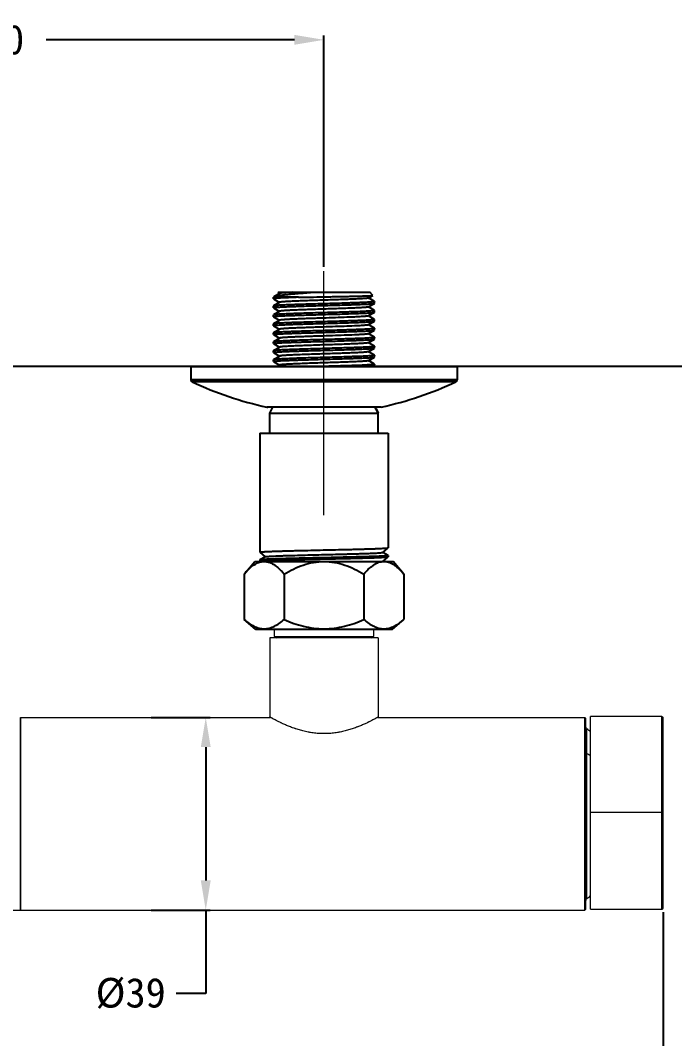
# Model space of a CAD drawing. Header units: millimetres. Extents: x 765 to 1606, y 133 to 728.
# Drawn here: x 994.6 to 1127.1, y 380.2 to 586.4 of the extents above; entities that cross this region are included whole.
import ezdxf

# ---------------------------------------------------------------- set-up
doc = ezdxf.new("R2010")
doc.units = ezdxf.units.MM
doc.linetypes.add('CENTERX2', pattern=[101.6, 63.5, -12.7, 12.7, -12.7])
doc.layers.add('7_ALL_FEATURES', color=7, linetype='Continuous')
doc.layers.add('벽', color=2, linetype='Continuous')
doc.layers.add('CENTER', color=1, linetype='CENTERX2', lineweight=15)
doc.layers.add('DIM', color=3, linetype='Continuous', lineweight=9)
doc.dimstyles.new('겸용-샤워욕조용1', dxfattribs={"dimscale": 0.6, "dimtxt": 10, "dimasz": 10, "dimexe": 1.5, "dimexo": 1.5, "dimgap": 2, "dimtad": 0, "dimtih": 1, "dimtoh": 1, "dimdec": 1, "dimdsep": 46, "dimtxsty": 'Standard', "dimcen": 2.5, "dimclrd": 5, "dimclre": 5, "dimclrt": 5, "dimadec": 1, "dimazin": 2, "dimtfac": 1, "dimtdec": 1, "dimtmove": 0, "dimatfit": 3, "dimfxl": 1.25, "dimarcsym": 0})

# ---------------------------------------------------------------- blocks, each defined once
blk = doc.blocks.new('*D63')
at = {"layer": 'Defpoints', "color": 0, "lineweight": 18, "transparency": 16777216}
for p in [(1124.81, 406.67), (857.61, 406.2), (1124.81, 236.4)]:
    blk.add_point(p, dxfattribs=at)
at = {"layer": 'DIM', "color": 5, "lineweight": -2, "transparency": 16777216}
for p, q in [((857.61, 405.3), (857.61, 235.5)), ((1124.81, 405.77), (1124.81, 235.5)), ((863.61, 236.4), (978.01, 236.4)), ((1118.81, 236.4), (1004.41, 236.4))]:
    blk.add_line(p, q, dxfattribs=at)
at = {"layer": 'DIM', "color": 5, "lineweight": 18, "transparency": 16777216}
for points in [[(863.61, 237.4), (863.61, 235.4), (857.61, 236.4)], [(1118.81, 237.4), (1118.81, 235.4), (1124.81, 236.4)]]:
    blk.add_solid(points, dxfattribs=at)
at = {"layer": 'DIM', "color": 5, "transparency": 16777216, "insert": (991.21, 236.4), "char_height": 6, "attachment_point": 5}
blk.add_mtext('267.2', dxfattribs=at)
blk = doc.blocks.new('*D65')
at = {"layer": 'Defpoints', "color": 0, "lineweight": 18, "transparency": 16777216}
for p in [(1056.11, 582.44), (906.11, 535.58), (1056.11, 535.58)]:
    blk.add_point(p, dxfattribs=at)
at = {"layer": 'DIM', "color": 5, "lineweight": -2, "transparency": 16777216}
for p, q in [((906.11, 536.48), (906.11, 583.34)), ((912.11, 582.44), (962.41, 582.44)), ((1050.11, 582.44), (999.81, 582.44)), ((1056.11, 536.48), (1056.11, 583.34))]:
    blk.add_line(p, q, dxfattribs=at)
at = {"layer": 'DIM', "color": 5, "lineweight": 18, "transparency": 16777216}
for points in [[(912.11, 583.44), (912.11, 581.44), (906.11, 582.44)], [(1050.11, 583.44), (1050.11, 581.44), (1056.11, 582.44)]]:
    blk.add_solid(points, dxfattribs=at)
at = {"layer": 'DIM', "color": 5, "transparency": 16777216, "insert": (981.11, 582.44), "char_height": 6, "attachment_point": 5}
blk.add_mtext('150~200', dxfattribs=at)
blk = doc.blocks.new('*D75')
at = {"layer": 'Defpoints', "color": 0, "lineweight": 18, "transparency": 16777216}
for p in [(1020.19, 445.2), (1032.16, 445.2), (1020.19, 406.2)]:
    blk.add_point(p, dxfattribs=at)
at = {"layer": 'DIM', "color": 5, "lineweight": -2, "transparency": 16777216}
for p, q in [((1021.09, 445.2), (1033.06, 445.2)), ((1032.16, 439.2), (1032.16, 412.2)), ((1021.09, 406.2), (1033.06, 406.2)), ((1032.16, 406.2), (1032.16, 389.32)), ((1032.16, 389.32), (1026.16, 389.32))]:
    blk.add_line(p, q, dxfattribs=at)
at = {"layer": 'DIM', "color": 5, "lineweight": 18, "transparency": 16777216}
for points in [[(1031.16, 439.2), (1033.16, 439.2), (1032.16, 445.2)], [(1031.16, 412.2), (1033.16, 412.2), (1032.16, 406.2)]]:
    blk.add_solid(points, dxfattribs=at)
at = {"layer": 'DIM', "color": 5, "transparency": 16777216, "insert": (1016.96, 389.32), "char_height": 6, "attachment_point": 5}
blk.add_mtext('%%C39', dxfattribs=at)

msp = doc.modelspace()

# ---------------------------------------------------------------- linework, layer by layer
at = {"color": 7, "linetype": 'Continuous'}
for p, q in [((1045.97, 530.4), (1045.86, 530.3)), ((1045.86, 530), (1045.86, 530.3)), ((1050.97, 530.3), (1045.86, 530.3)), ((1045.97, 530.4), (1046.02, 530.44)), ((1047.15, 531.09), (1046.02, 530.44)), ((1046.86, 531.3), (1046.82, 531.26)), ((1046.82, 531.26), (1046.83, 531.25)), ((1046.83, 531.25), (1047.12, 531.08)), ((1046.86, 531.3), (1065.36, 531.3)), ((1065.08, 530.15), (1065.98, 530.67)), ((1066.35, 529.45), (1065.11, 530.17)), ((1065.98, 530.68), (1065.36, 531.3)), ((1065.98, 530.67), (1065.98, 530.68)), ((1045.86, 530), (1045.88, 529.98)), ((1045.88, 528.54), (1045.86, 528.53)), ((1045.86, 528.18), (1045.86, 528.53)), ((1045.86, 528.53), (1045.86, 528.18)), ((1045.88, 528.17), (1045.86, 528.18)), ((1045.86, 528.18), (1045.86, 528.18)), ((1045.88, 529.98), (1047.12, 529.26)), ((1047.15, 529.28), (1045.88, 528.54)), ((1045.88, 528.17), (1047.12, 527.45)), ((1065.08, 528.34), (1066.35, 529.07)), ((1066.35, 527.64), (1065.11, 528.35)), ((1066.35, 529.45), (1066.36, 529.43)), ((1066.35, 529.07), (1066.36, 529.09)), ((1066.36, 529.09), (1066.36, 529.43)), ((1066.36, 529.43), (1066.36, 529.43)), ((1045.88, 526.73), (1045.86, 526.71)), ((1045.86, 526.37), (1045.86, 526.71)), ((1045.86, 526.71), (1045.86, 526.37)), ((1045.88, 526.35), (1045.86, 526.37)), ((1045.86, 526.37), (1045.86, 526.37)), ((1047.15, 527.46), (1045.88, 526.73)), ((1045.88, 526.35), (1047.12, 525.63)), ((1065.08, 526.52), (1066.35, 527.26)), ((1066.35, 525.82), (1065.11, 526.54)), ((1066.35, 527.64), (1066.36, 527.62)), ((1066.35, 527.26), (1066.36, 527.27)), ((1066.36, 527.27), (1066.36, 527.62)), ((1066.36, 527.62), (1066.36, 527.62)), ((1045.88, 524.91), (1045.86, 524.9)), ((1045.86, 524.55), (1045.86, 524.9)), ((1045.86, 524.9), (1045.86, 524.55)), ((1045.86, 524.55), (1045.86, 524.56)), ((1045.88, 524.54), (1045.86, 524.55)), ((1047.15, 525.65), (1045.88, 524.91)), ((1045.88, 524.54), (1047.12, 523.82)), ((1047.15, 523.84), (1045.88, 523.1)), ((1065.08, 524.71), (1066.35, 525.45)), ((1066.35, 524.01), (1065.11, 524.73)), ((1066.35, 525.82), (1066.36, 525.81)), ((1066.35, 525.45), (1066.36, 525.46)), ((1066.35, 524.01), (1066.36, 523.99)), ((1066.36, 525.46), (1066.36, 525.81)), ((1066.36, 525.81), (1066.36, 525.8)), ((1066.36, 523.65), (1066.36, 523.99)), ((1066.36, 523.99), (1066.36, 523.99)), ((1045.88, 523.1), (1045.86, 523.09)), ((1045.86, 522.74), (1045.86, 523.09)), ((1045.86, 523.09), (1045.86, 522.74)), ((1045.88, 522.73), (1045.86, 522.74)), ((1045.86, 522.74), (1045.86, 522.74)), ((1045.88, 522.73), (1047.12, 522.01)), ((1047.15, 522.02), (1045.88, 521.29)), ((1065.08, 522.9), (1066.35, 523.63)), ((1065.08, 521.08), (1066.35, 521.82)), ((1066.35, 522.19), (1065.11, 522.91)), ((1066.35, 523.63), (1066.36, 523.65)), ((1066.35, 522.19), (1066.36, 522.18)), ((1066.35, 521.82), (1066.36, 521.83)), ((1066.36, 521.83), (1066.36, 522.18)), ((1066.36, 522.18), (1066.36, 522.18)), ((1045.88, 521.29), (1045.86, 521.27)), ((1045.86, 520.93), (1045.86, 521.27)), ((1045.86, 521.27), (1045.86, 520.93)), ((1045.88, 520.91), (1045.86, 520.93)), ((1045.86, 520.93), (1045.86, 520.93)), ((1045.88, 520.91), (1047.12, 520.19)), ((1047.15, 520.21), (1045.88, 519.47)), ((1065.08, 519.27), (1066.35, 520)), ((1066.35, 520.38), (1065.11, 521.1)), ((1066.35, 520.38), (1066.36, 520.36)), ((1066.35, 520), (1066.36, 520.02)), ((1066.36, 520.02), (1066.36, 520.36)), ((1066.36, 520.36), (1066.36, 520.36)), ((1045.88, 519.47), (1045.86, 519.46)), ((1045.86, 519.11), (1045.86, 519.46)), ((1045.86, 519.46), (1045.86, 519.11)), ((1045.88, 519.1), (1045.86, 519.11)), ((1045.86, 519.11), (1045.86, 519.11)), ((1045.88, 517.66), (1045.86, 517.64)), ((1045.86, 517.3), (1045.86, 517.64)), ((1045.86, 517.64), (1045.86, 517.3)), ((1045.88, 519.1), (1047.12, 518.38)), ((1047.15, 518.39), (1045.88, 517.66)), ((1065.08, 517.45), (1066.35, 518.19)), ((1066.35, 518.57), (1065.11, 519.28)), ((1066.35, 518.57), (1066.36, 518.55)), ((1066.35, 518.19), (1066.36, 518.2)), ((1066.36, 518.2), (1066.36, 518.55)), ((1066.36, 518.55), (1066.36, 518.55)), ((1029.11, 516.3), (1029.11, 513.61)), ((1029.11, 516.3), (1029.11, 513.61)), ((1029.11, 516.3), (1083.11, 516.3)), ((1045.88, 517.28), (1045.86, 517.3)), ((1045.86, 517.3), (1045.86, 517.3)), ((1045.88, 517.28), (1047.12, 516.56)), ((1047.15, 516.58), (1046.66, 516.3)), ((1066.35, 516.75), (1065.11, 517.47)), ((1066.21, 516.3), (1066.35, 516.38)), ((1066.35, 516.75), (1066.36, 516.74)), ((1066.35, 516.38), (1066.36, 516.39)), ((1066.36, 516.39), (1066.36, 516.74)), ((1066.36, 516.74), (1066.36, 516.73)), ((1083.11, 516.3), (1083.11, 513.61)), ((1083.11, 516.3), (1083.11, 513.61)), ((1083.11, 513.61), (1029.11, 513.61)), ((1082.83, 513.16), (1029.4, 513.16)), ((1067.68, 508.05), (1044.55, 508.05)), ((1044.55, 508.05), (1044.76, 508.03)), ((1067.46, 508.03), (1044.76, 508.03)), ((1045.11, 506.8), (1045.73, 508.03)), ((1066.63, 507.7), (1066.46, 508.03)), ((1066.66, 507.7), (1066.63, 507.7)), ((1067.11, 506.8), (1066.66, 507.7)), ((1066.66, 507.7), (1067.11, 506.8)), ((1067.68, 508.05), (1067.46, 508.03)), ((1045.11, 502.8), (1045.11, 506.8)), ((1045.11, 506.8), (1067.11, 506.8)), ((1067.11, 502.8), (1067.11, 506.8)), ((1043.11, 502.8), (1043.11, 478.67)), ((1043.11, 502.8), (1043.11, 478.67)), ((1043.11, 502.8), (1069.11, 502.8)), ((1069.11, 502.8), (1069.11, 479.57)), ((1069.11, 502.8), (1069.11, 479.57)), ((1043.12, 478.66), (1043.11, 478.67)), ((1043.11, 478.67), (1043.11, 478.67)), ((1043.12, 478.66), (1044.22, 477.74)), ((1068, 478.63), (1069.11, 479.56)), ((1069.1, 478.01), (1068.01, 478.64)), ((1069.11, 479.56), (1069.11, 479.57)), ((1039.95, 474.25), (1042.12, 476.8)), ((1042.12, 476.8), (1070.11, 476.8)), ((1043.12, 477.1), (1043.11, 477.09)), ((1043.11, 477.09), (1043.11, 476.85)), ((1043.11, 477.09), (1043.11, 476.85)), ((1043.12, 476.84), (1043.11, 476.85)), ((1043.11, 476.85), (1043.11, 476.85)), ((1044.23, 477.75), (1043.12, 477.1)), ((1043.12, 476.84), (1043.17, 476.8)), ((1068, 476.82), (1069.11, 477.75)), ((1068.06, 476.8), (1068.01, 476.83)), ((1069.1, 478.01), (1069.11, 478)), ((1069.11, 478), (1069.11, 477.76)), ((1069.11, 478), (1069.11, 477.76)), ((1069.11, 478), (1069.11, 478)), ((1069.11, 477.75), (1069.11, 477.76)), ((1072.28, 474.25), (1070.11, 476.8)), ((1039.95, 474.25), (1039.95, 465.01)), ((1048.03, 474.25), (1048.03, 465.01)), ((1064.2, 474.25), (1064.2, 465.01)), ((1072.28, 474.25), (1072.28, 465.01)), ((1042.31, 463), (1039.95, 465.01)), ((1069.92, 463), (1072.28, 465.01))]:
    msp.add_line(p, q, dxfattribs=at)
at = {"linetype": 'Continuous', "lineweight": 18}
for p, q in [((1046.11, 461.6), (1046.11, 463)), ((1066.11, 463), (1066.11, 461.6)), ((1067.11, 461.3), (1045.11, 461.3)), ((1045.11, 461.3), (1045.11, 445.3)), ((1067.11, 461.3), (1067.11, 445.3)), ((994.61, 445.2), (994.61, 406.2)), ((994.61, 445.2), (1045.29, 445.2)), ((994.61, 425.7), (994.61, 445.2)), ((1066.93, 445.2), (1108.91, 445.2)), ((1108.91, 406.2), (1108.91, 445.2)), ((1108.91, 445.2), (1109.11, 445)), ((1109.11, 406.4), (1109.11, 445)), ((1124.51, 445.37), (1110.11, 445.37)), ((1110.11, 425.97), (1110.11, 445.37)), ((1124.81, 406.67), (1124.81, 445.07)), ((1109.32, 437.86), (1109.32, 442.89)), ((994.61, 406.2), (994.61, 425.7)), ((1110.11, 425.97), (1110.11, 425.87)), ((1110.11, 406.37), (1110.11, 425.87)), ((1108.91, 406.2), (1109.11, 406.4)), ((1110.11, 406.37), (1124.51, 406.37)), ((993.11, 406.2), (994.61, 406.2)), ((994.61, 406.2), (1108.91, 406.2))]:
    msp.add_line(p, q, dxfattribs=at)
at = {"lineweight": 18}
msp.add_line((1046.11, 463), (1066.11, 463), dxfattribs=at)
at = {"linetype": 'Continuous', "lineweight": 13}
for p, q in [((1046.11, 461.6), (1056.11, 461.6)), ((1056.11, 461.6), (1066.11, 461.6)), ((1066.11, 461.6), (1066.11, 461.6)), ((1124.51, 425.97), (1124.51, 445.37)), ((1109.32, 408.52), (1109.32, 437.86)), ((1124.51, 425.97), (1110.11, 425.97)), ((1124.51, 425.87), (1124.51, 425.97)), ((1124.51, 406.37), (1124.51, 425.87))]:
    msp.add_line(p, q, dxfattribs=at)
at = {"color": 7, "linetype": 'Continuous'}
for centre, radius, start, end in [((1029.61, 513.61), 0.5, 180, 244.9417), ((1082.61, 513.61), 0.5, 295.0583, 0), ((1059.73, 578.03), 71.6, 244.9417, 257.7627), ((1059.73, 578.03), 71.6, 244.9417, 257.7627), ((1052.5, 578.03), 71.6, 282.2373, 295.0583), ((1052.5, 578.03), 71.6, 282.2373, 295.0583)]:
    msp.add_arc(centre, radius, start, end, dxfattribs=at)
at = {"linetype": 'Continuous', "lineweight": 18}
for centre, radius, start, end in [((1046.41, 461.6), 0.3, 180, 270), ((1065.81, 461.6), 0.3, 270, 0), ((1124.51, 445.07), 0.3, 359.9963, 90), ((1109.61, 443.3), 0.5, 183.7064, 234.2094), ((1096.93, 425.7), 21.19, 51.5105, 54.2028), ((1109.61, 408.11), 0.5, 125.797, 176.2936), ((1096.93, 425.7), 21.19, 305.797, 308.4899), ((1124.51, 406.67), 0.3, 270, 0.017)]:
    msp.add_arc(centre, radius, start, end, dxfattribs=at)
at = {"linetype": 'Continuous', "lineweight": 13}
for centre, major_axis, start_param, end_param in [((1109.61, 438.14), (0.5, 0), 3.206282, 4.087725), ((1096.93, 425.7), (21.19, 0), 0.900109, 0.946018)]:
    msp.add_ellipse(centre, major_axis=major_axis, ratio=0.707107, start_param=start_param, end_param=end_param, dxfattribs=at)
at = {"color": 7, "linetype": 'Continuous'}
for points, knots in [([(1050.97, 530.3), (1050.6, 530.29), (1049.89, 530.26), (1048.89, 530.22), (1048.14, 530.19), (1047.6, 530.17), (1047.24, 530.15), (1046.93, 530.13), (1046.65, 530.11), (1046.42, 530.09), (1046.22, 530.07), (1046.07, 530.05), (1045.96, 530.04), (1045.9, 530.02), (1045.87, 530.01), (1045.86, 530), (1045.86, 530)], [0, 0, 0, 0, 0.216872, 0.413019, 0.584998, 0.661026, 0.729967, 0.791522, 0.845446, 0.891503, 0.929518, 0.959344, 0.980888, 0.994185, 0.997875, 1, 1, 1, 1]), ([(1046.02, 530.44), (1046.05, 530.46), (1046.15, 530.5), (1046.32, 530.55), (1046.56, 530.6), (1046.84, 530.65), (1047.18, 530.7), (1047.74, 530.78), (1048.55, 530.87), (1049.65, 530.97), (1050.9, 531.08), (1052.28, 531.19), (1053.23, 531.26), (1053.72, 531.3)], [0, 0, 0, 0, 0.016562, 0.04005, 0.070572, 0.108073, 0.152421, 0.203409, 0.324246, 0.467967, 0.631241, 0.810097, 1, 1, 1, 1]), ([(1047.1, 531.3), (1047.06, 531.29), (1046.99, 531.29), (1046.92, 531.28), (1046.87, 531.27), (1046.85, 531.27), (1046.83, 531.26), (1046.82, 531.26), (1046.82, 531.26)], [0, 0, 0, 0, 0.403647, 0.704709, 0.816606, 0.902765, 0.963479, 1, 1, 1, 1]), ([(1049.65, 531.3), (1049.47, 531.29), (1049.14, 531.27), (1048.67, 531.25), (1048.26, 531.22), (1047.9, 531.2), (1047.62, 531.17), (1047.42, 531.15), (1047.3, 531.13), (1047.23, 531.12), (1047.18, 531.11), (1047.16, 531.1), (1047.15, 531.09)], [0, 0, 0, 0, 0.21025, 0.39871, 0.563649, 0.703842, 0.818243, 0.906015, 0.939714, 0.96658, 0.986632, 1, 1, 1, 1]), ([(1065.08, 530.15), (1065.07, 530.15), (1065.04, 530.14), (1064.98, 530.12), (1064.91, 530.11), (1064.77, 530.09), (1064.55, 530.07), (1064.23, 530.04), (1063.84, 530.01), (1063.38, 529.99), (1062.85, 529.96), (1062.26, 529.93), (1061.62, 529.91), (1060.67, 529.87), (1059.39, 529.82), (1057.78, 529.77), (1056.11, 529.72), (1054.44, 529.66), (1052.83, 529.61), (1051.55, 529.56), (1050.6, 529.52), (1049.96, 529.5), (1049.37, 529.47), (1048.85, 529.44), (1048.39, 529.42), (1047.99, 529.39), (1047.67, 529.36), (1047.45, 529.34), (1047.32, 529.32), (1047.24, 529.31), (1047.19, 529.29), (1047.16, 529.28), (1047.15, 529.28)], [0, 0, 0, 0, 0.002023, 0.005107, 0.009275, 0.014527, 0.028249, 0.046177, 0.068154, 0.093991, 0.123458, 0.156292, 0.192202, 0.230865, 0.315051, 0.405844, 0.5, 0.594156, 0.684949, 0.769135, 0.807798, 0.843708, 0.876542, 0.90601, 0.931845, 0.953824, 0.97175, 0.985473, 0.990724, 0.994892, 0.997977, 1, 1, 1, 1]), ([(1050.97, 530.3), (1051.76, 530.31), (1053.41, 530.34), (1055.48, 530.38), (1057.17, 530.41), (1058.43, 530.44), (1059.65, 530.46), (1060.8, 530.48), (1061.88, 530.51), (1062.86, 530.53), (1063.73, 530.55), (1064.37, 530.57), (1064.82, 530.59), (1065.1, 530.6), (1065.34, 530.61), (1065.55, 530.62), (1065.71, 530.63), (1065.83, 530.64), (1065.89, 530.65), (1065.93, 530.66), (1065.96, 530.66), (1065.97, 530.67), (1065.98, 530.67)], [0, 0, 0, 0, 0.158672, 0.328226, 0.413743, 0.497918, 0.579388, 0.656825, 0.72896, 0.794598, 0.852642, 0.902115, 0.923371, 0.942181, 0.958464, 0.972151, 0.983181, 0.991513, 0.994655, 0.997113, 0.99889, 1, 1, 1, 1]), ([(1045.86, 528.18), (1045.86, 528.19), (1045.87, 528.19), (1045.89, 528.2), (1045.93, 528.21), (1045.99, 528.23), (1046.08, 528.24), (1046.19, 528.25), (1046.32, 528.27), (1046.48, 528.28), (1046.73, 528.3), (1047.1, 528.33), (1047.6, 528.35), (1048.18, 528.38), (1048.84, 528.41), (1049.57, 528.44), (1050.35, 528.46), (1051.19, 528.49), (1052.39, 528.53), (1053.97, 528.57), (1055.91, 528.63), (1057.85, 528.68), (1059.73, 528.74), (1061.22, 528.79), (1062.33, 528.82), (1063.08, 528.85), (1063.77, 528.88), (1064.39, 528.91), (1064.93, 528.93), (1065.38, 528.96), (1065.71, 528.98), (1065.93, 529), (1066.06, 529.02), (1066.16, 529.03), (1066.25, 529.04), (1066.31, 529.06), (1066.34, 529.07), (1066.35, 529.07)], [0, 0, 0, 0, 0.000415, 0.001043, 0.003085, 0.006238, 0.01052, 0.015927, 0.02245, 0.030078, 0.038795, 0.05941, 0.084113, 0.112673, 0.14483, 0.180285, 0.21871, 0.259748, 0.303018, 0.394635, 0.490173, 0.58609, 0.678832, 0.764968, 0.804549, 0.84131, 0.874907, 0.905032, 0.931404, 0.953782, 0.971963, 0.979427, 0.985784, 0.991023, 0.995135, 0.99812, 1, 1, 1, 1]), ([(1066.36, 529.43), (1066.36, 529.43), (1066.36, 529.42), (1066.34, 529.41), (1066.3, 529.4), (1066.24, 529.39), (1066.15, 529.38), (1066.04, 529.36), (1065.91, 529.35), (1065.75, 529.33), (1065.5, 529.31), (1065.13, 529.29), (1064.63, 529.26), (1064.04, 529.24), (1063.38, 529.21), (1062.66, 529.18), (1061.87, 529.15), (1061.03, 529.13), (1059.83, 529.09), (1058.26, 529.04), (1056.32, 528.99), (1054.38, 528.93), (1052.5, 528.88), (1051, 528.83), (1049.89, 528.79), (1049.14, 528.77), (1048.46, 528.74), (1047.84, 528.71), (1047.3, 528.68), (1046.84, 528.66), (1046.52, 528.63), (1046.3, 528.61), (1046.17, 528.6), (1046.06, 528.59), (1045.98, 528.57), (1045.92, 528.56), (1045.89, 528.55), (1045.88, 528.54)], [0, 0, 0, 0, 0.000415, 0.001043, 0.003085, 0.006238, 0.01052, 0.015927, 0.02245, 0.030078, 0.038795, 0.05941, 0.084113, 0.112673, 0.14483, 0.180285, 0.21871, 0.259748, 0.303018, 0.394635, 0.490173, 0.58609, 0.678832, 0.764968, 0.804549, 0.84131, 0.874907, 0.905032, 0.931404, 0.953782, 0.971963, 0.979427, 0.985784, 0.991023, 0.995135, 0.99812, 1, 1, 1, 1]), ([(1065.08, 528.34), (1065.07, 528.33), (1065.04, 528.32), (1064.98, 528.31), (1064.91, 528.3), (1064.77, 528.28), (1064.55, 528.25), (1064.23, 528.23), (1063.84, 528.2), (1063.38, 528.17), (1062.85, 528.15), (1062.26, 528.12), (1061.62, 528.09), (1060.67, 528.05), (1059.39, 528.01), (1057.78, 527.95), (1056.11, 527.9), (1054.44, 527.85), (1052.83, 527.79), (1051.55, 527.75), (1050.6, 527.71), (1049.96, 527.68), (1049.37, 527.66), (1048.85, 527.63), (1048.39, 527.6), (1047.99, 527.58), (1047.67, 527.55), (1047.45, 527.53), (1047.32, 527.51), (1047.24, 527.49), (1047.19, 527.48), (1047.16, 527.47), (1047.15, 527.46)], [0, 0, 0, 0, 0.002023, 0.005107, 0.009275, 0.014527, 0.028249, 0.046176, 0.068154, 0.093991, 0.123458, 0.156292, 0.192202, 0.230865, 0.315051, 0.405844, 0.5, 0.594156, 0.684948, 0.769134, 0.807798, 0.843707, 0.876542, 0.906009, 0.931845, 0.953824, 0.971749, 0.985473, 0.990724, 0.994891, 0.997976, 1, 1, 1, 1]), ([(1045.86, 526.37), (1045.86, 526.37), (1045.87, 526.38), (1045.89, 526.39), (1045.93, 526.4), (1045.99, 526.41), (1046.08, 526.43), (1046.19, 526.44), (1046.32, 526.45), (1046.48, 526.47), (1046.73, 526.49), (1047.1, 526.51), (1047.6, 526.54), (1048.18, 526.57), (1048.84, 526.59), (1049.57, 526.62), (1050.35, 526.65), (1051.19, 526.68), (1052.39, 526.71), (1053.97, 526.76), (1055.91, 526.82), (1057.85, 526.87), (1059.73, 526.92), (1061.22, 526.97), (1062.33, 527.01), (1063.08, 527.04), (1063.77, 527.06), (1064.39, 527.09), (1064.93, 527.12), (1065.38, 527.15), (1065.71, 527.17), (1065.93, 527.19), (1066.06, 527.2), (1066.16, 527.22), (1066.25, 527.23), (1066.31, 527.24), (1066.34, 527.25), (1066.35, 527.26)], [0, 0, 0, 0, 0.000415, 0.001043, 0.003085, 0.006238, 0.01052, 0.015927, 0.02245, 0.030078, 0.038795, 0.059411, 0.084114, 0.112674, 0.144831, 0.180286, 0.21871, 0.259747, 0.303017, 0.394634, 0.490171, 0.586086, 0.678827, 0.764964, 0.804546, 0.841307, 0.874905, 0.905029, 0.931402, 0.953781, 0.971963, 0.979426, 0.985783, 0.991023, 0.995135, 0.99812, 1, 1, 1, 1]), ([(1066.36, 527.62), (1066.36, 527.62), (1066.36, 527.61), (1066.34, 527.6), (1066.3, 527.59), (1066.24, 527.57), (1066.15, 527.56), (1066.04, 527.55), (1065.91, 527.53), (1065.75, 527.52), (1065.5, 527.5), (1065.13, 527.48), (1064.63, 527.45), (1064.04, 527.42), (1063.38, 527.39), (1062.66, 527.37), (1061.87, 527.34), (1061.03, 527.31), (1059.83, 527.27), (1058.26, 527.23), (1056.32, 527.17), (1054.38, 527.12), (1052.5, 527.06), (1051, 527.02), (1049.89, 526.98), (1049.14, 526.95), (1048.46, 526.92), (1047.84, 526.9), (1047.3, 526.87), (1046.84, 526.84), (1046.52, 526.82), (1046.3, 526.8), (1046.17, 526.79), (1046.06, 526.77), (1045.98, 526.76), (1045.92, 526.74), (1045.89, 526.73), (1045.88, 526.73)], [0, 0, 0, 0, 0.000415, 0.001043, 0.003085, 0.006238, 0.01052, 0.015927, 0.02245, 0.030078, 0.038795, 0.05941, 0.084113, 0.112673, 0.14483, 0.180286, 0.218711, 0.259751, 0.303022, 0.394639, 0.490178, 0.586095, 0.678836, 0.76497, 0.804551, 0.841311, 0.874908, 0.905032, 0.931404, 0.953783, 0.971964, 0.979427, 0.985784, 0.991023, 0.995135, 0.99812, 1, 1, 1, 1]), ([(1065.08, 526.52), (1065.07, 526.52), (1065.04, 526.51), (1064.98, 526.5), (1064.91, 526.48), (1064.77, 526.46), (1064.55, 526.44), (1064.23, 526.41), (1063.84, 526.39), (1063.38, 526.36), (1062.85, 526.33), (1061.79, 526.28), (1060.1, 526.22), (1057.76, 526.14), (1055.69, 526.07), (1054.02, 526.02), (1052.82, 525.98), (1051.68, 525.94), (1050.62, 525.9), (1049.68, 525.86), (1048.98, 525.82), (1048.48, 525.79), (1048.17, 525.77), (1047.89, 525.75), (1047.66, 525.73), (1047.47, 525.71), (1047.32, 525.69), (1047.23, 525.68), (1047.17, 525.66), (1047.16, 525.65), (1047.15, 525.65)], [0, 0, 0, 0, 0.002024, 0.005109, 0.009276, 0.014527, 0.028251, 0.046177, 0.068155, 0.093992, 0.123458, 0.156293, 0.271937, 0.405843, 0.547289, 0.617299, 0.684948, 0.748877, 0.807798, 0.860527, 0.906008, 0.925739, 0.943329, 0.95869, 0.97175, 0.982442, 0.990724, 0.996567, 0.998579, 1, 1, 1, 1]), ([(1045.86, 524.56), (1045.86, 524.56), (1045.87, 524.56), (1045.89, 524.57), (1045.93, 524.59), (1045.99, 524.6), (1046.08, 524.61), (1046.19, 524.63), (1046.32, 524.64), (1046.48, 524.65), (1046.73, 524.67), (1047.1, 524.7), (1047.6, 524.72), (1048.18, 524.75), (1048.84, 524.78), (1049.57, 524.81), (1050.35, 524.84), (1051.19, 524.86), (1052.39, 524.9), (1053.97, 524.95), (1055.91, 525), (1057.85, 525.06), (1059.73, 525.11), (1061.22, 525.16), (1062.33, 525.19), (1063.08, 525.22), (1063.77, 525.25), (1064.39, 525.28), (1064.93, 525.31), (1065.38, 525.33), (1065.71, 525.36), (1065.93, 525.38), (1066.06, 525.39), (1066.16, 525.4), (1066.25, 525.42), (1066.31, 525.43), (1066.34, 525.44), (1066.35, 525.45)], [0, 0, 0, 0, 0.000415, 0.001043, 0.003085, 0.006238, 0.01052, 0.015927, 0.022451, 0.030079, 0.038796, 0.059412, 0.084116, 0.112676, 0.144833, 0.180287, 0.218711, 0.259749, 0.303019, 0.394637, 0.490172, 0.586085, 0.678826, 0.764963, 0.804544, 0.841305, 0.874903, 0.905027, 0.931401, 0.95378, 0.971962, 0.979426, 0.985783, 0.991023, 0.995135, 0.99812, 1, 1, 1, 1]), ([(1066.36, 525.8), (1066.36, 525.8), (1066.36, 525.8), (1066.34, 525.79), (1066.3, 525.77), (1066.24, 525.76), (1066.15, 525.75), (1066.04, 525.73), (1065.91, 525.72), (1065.75, 525.71), (1065.5, 525.69), (1065.13, 525.66), (1064.63, 525.64), (1064.04, 525.61), (1063.38, 525.58), (1062.66, 525.55), (1061.87, 525.53), (1061.03, 525.5), (1059.83, 525.46), (1058.26, 525.41), (1056.32, 525.36), (1054.38, 525.3), (1052.5, 525.25), (1051, 525.2), (1049.89, 525.17), (1049.14, 525.14), (1048.46, 525.11), (1047.84, 525.08), (1047.3, 525.06), (1046.84, 525.03), (1046.52, 525), (1046.3, 524.98), (1046.17, 524.97), (1046.06, 524.96), (1045.98, 524.94), (1045.92, 524.93), (1045.89, 524.92), (1045.88, 524.91)], [0, 0, 0, 0, 0.000415, 0.001043, 0.003085, 0.006238, 0.010519, 0.015927, 0.02245, 0.030078, 0.038795, 0.059412, 0.084114, 0.112675, 0.144832, 0.180288, 0.218714, 0.259754, 0.303026, 0.394644, 0.49018, 0.586096, 0.678837, 0.764971, 0.804551, 0.841311, 0.874907, 0.905031, 0.931404, 0.953782, 0.971964, 0.979427, 0.985784, 0.991023, 0.995135, 0.99812, 1, 1, 1, 1]), ([(1066.36, 523.99), (1066.36, 523.99), (1066.36, 523.98), (1066.34, 523.97), (1066.3, 523.96), (1066.24, 523.95), (1066.15, 523.93), (1066.04, 523.92), (1065.91, 523.91), (1065.75, 523.89), (1065.5, 523.87), (1065.13, 523.85), (1064.63, 523.82), (1064.04, 523.79), (1063.38, 523.77), (1062.66, 523.74), (1061.87, 523.71), (1061.03, 523.68), (1059.83, 523.65), (1058.26, 523.6), (1056.32, 523.55), (1054.38, 523.49), (1052.5, 523.44), (1051, 523.39), (1049.89, 523.35), (1049.14, 523.32), (1048.46, 523.3), (1047.84, 523.27), (1047.3, 523.24), (1046.84, 523.21), (1046.52, 523.19), (1046.3, 523.17), (1046.17, 523.16), (1046.06, 523.14), (1045.98, 523.13), (1045.92, 523.12), (1045.89, 523.11), (1045.88, 523.1)], [0, 0, 0, 0, 0.000415, 0.001043, 0.003085, 0.006238, 0.010519, 0.015927, 0.02245, 0.030078, 0.038796, 0.059413, 0.084116, 0.112677, 0.144834, 0.18029, 0.218715, 0.259755, 0.303027, 0.394644, 0.490179, 0.586093, 0.678834, 0.764969, 0.804549, 0.841309, 0.874905, 0.905029, 0.931402, 0.953781, 0.971963, 0.979427, 0.985784, 0.991023, 0.995135, 0.99812, 1, 1, 1, 1]), ([(1065.08, 524.71), (1065.07, 524.7), (1065.04, 524.69), (1064.98, 524.68), (1064.91, 524.67), (1064.77, 524.65), (1064.55, 524.63), (1064.23, 524.6), (1063.84, 524.57), (1063.38, 524.54), (1062.85, 524.52), (1061.79, 524.47), (1060.1, 524.4), (1057.76, 524.33), (1055.69, 524.26), (1054.02, 524.21), (1052.82, 524.17), (1051.68, 524.12), (1050.62, 524.08), (1049.68, 524.04), (1048.98, 524.01), (1048.48, 523.98), (1048.17, 523.96), (1047.89, 523.94), (1047.66, 523.92), (1047.47, 523.9), (1047.32, 523.88), (1047.23, 523.86), (1047.17, 523.85), (1047.16, 523.84), (1047.15, 523.84)], [0, 0, 0, 0, 0.002023, 0.005108, 0.009276, 0.014527, 0.02825, 0.046176, 0.068154, 0.09399, 0.123458, 0.156292, 0.271937, 0.405843, 0.547289, 0.617299, 0.684948, 0.748876, 0.807797, 0.860528, 0.906008, 0.925738, 0.943329, 0.958691, 0.971749, 0.982443, 0.990723, 0.996568, 0.998579, 1, 1, 1, 1]), ([(1045.86, 522.74), (1045.86, 522.74), (1045.87, 522.75), (1045.89, 522.76), (1045.93, 522.77), (1045.99, 522.79), (1046.08, 522.8), (1046.19, 522.81), (1046.32, 522.83), (1046.48, 522.84), (1046.73, 522.86), (1047.1, 522.88), (1047.6, 522.91), (1048.18, 522.94), (1048.84, 522.97), (1049.57, 522.99), (1050.35, 523.02), (1051.19, 523.05), (1052.39, 523.09), (1053.97, 523.13), (1055.91, 523.19), (1057.85, 523.24), (1059.73, 523.3), (1061.22, 523.34), (1062.33, 523.38), (1063.08, 523.41), (1063.77, 523.44), (1064.39, 523.46), (1064.93, 523.49), (1065.38, 523.52), (1065.71, 523.54), (1065.93, 523.56), (1066.06, 523.58), (1066.16, 523.59), (1066.25, 523.6), (1066.31, 523.62), (1066.34, 523.63), (1066.35, 523.63)], [0, 0, 0, 0, 0.000415, 0.001043, 0.003085, 0.006238, 0.010519, 0.015927, 0.02245, 0.030078, 0.038796, 0.059412, 0.084116, 0.112676, 0.144833, 0.180288, 0.218713, 0.259752, 0.303023, 0.39464, 0.490175, 0.586088, 0.678829, 0.764965, 0.804546, 0.841306, 0.874902, 0.905027, 0.9314, 0.953779, 0.971962, 0.979426, 0.985783, 0.991023, 0.995135, 0.99812, 1, 1, 1, 1]), ([(1045.86, 520.93), (1045.86, 520.93), (1045.87, 520.94), (1045.89, 520.95), (1045.93, 520.96), (1045.99, 520.97), (1046.08, 520.99), (1046.19, 521), (1046.32, 521.01), (1046.48, 521.03), (1046.73, 521.05), (1047.1, 521.07), (1047.6, 521.1), (1048.18, 521.12), (1048.84, 521.15), (1049.57, 521.18), (1050.35, 521.21), (1051.19, 521.23), (1052.39, 521.27), (1053.97, 521.32), (1055.91, 521.37), (1057.85, 521.43), (1059.73, 521.48), (1061.22, 521.53), (1062.33, 521.57), (1063.08, 521.59), (1063.77, 521.62), (1064.39, 521.65), (1064.93, 521.68), (1065.38, 521.7), (1065.71, 521.73), (1065.93, 521.75), (1066.06, 521.76), (1066.16, 521.78), (1066.25, 521.79), (1066.31, 521.8), (1066.34, 521.81), (1066.35, 521.82)], [0, 0, 0, 0, 0.000415, 0.001043, 0.003085, 0.006238, 0.010519, 0.015927, 0.02245, 0.030078, 0.038796, 0.059413, 0.084116, 0.112677, 0.144834, 0.180289, 0.218715, 0.259755, 0.303026, 0.394644, 0.490179, 0.586093, 0.678834, 0.764969, 0.804549, 0.841308, 0.874905, 0.905029, 0.931402, 0.953781, 0.971963, 0.979427, 0.985784, 0.991023, 0.995135, 0.99812, 1, 1, 1, 1]), ([(1066.36, 522.18), (1066.36, 522.17), (1066.36, 522.17), (1066.34, 522.16), (1066.3, 522.15), (1066.24, 522.13), (1066.15, 522.12), (1066.04, 522.11), (1065.91, 522.09), (1065.75, 522.08), (1065.5, 522.06), (1065.13, 522.04), (1064.63, 522.01), (1064.04, 521.98), (1063.38, 521.95), (1062.66, 521.93), (1061.87, 521.9), (1061.03, 521.87), (1059.83, 521.83), (1058.26, 521.79), (1056.32, 521.73), (1054.38, 521.68), (1052.5, 521.62), (1051, 521.58), (1049.89, 521.54), (1049.14, 521.51), (1048.46, 521.48), (1047.84, 521.45), (1047.3, 521.43), (1046.84, 521.4), (1046.52, 521.38), (1046.3, 521.36), (1046.17, 521.34), (1046.06, 521.33), (1045.98, 521.32), (1045.92, 521.3), (1045.89, 521.29), (1045.88, 521.29)], [0, 0, 0, 0, 0.000415, 0.001043, 0.003085, 0.006238, 0.010519, 0.015927, 0.02245, 0.030078, 0.038796, 0.059412, 0.084116, 0.112676, 0.144833, 0.180288, 0.218712, 0.259751, 0.303022, 0.39464, 0.490174, 0.586088, 0.678829, 0.764965, 0.804546, 0.841306, 0.874902, 0.905027, 0.9314, 0.953779, 0.971962, 0.979426, 0.985783, 0.991023, 0.995135, 0.99812, 1, 1, 1, 1]), ([(1065.08, 522.9), (1065.07, 522.89), (1065.04, 522.88), (1064.98, 522.87), (1064.91, 522.85), (1064.77, 522.83), (1064.55, 522.81), (1064.23, 522.78), (1063.84, 522.76), (1063.38, 522.73), (1062.85, 522.7), (1061.79, 522.65), (1060.1, 522.59), (1057.76, 522.51), (1055.69, 522.45), (1054.02, 522.39), (1052.82, 522.35), (1051.68, 522.31), (1050.62, 522.27), (1049.68, 522.23), (1048.98, 522.2), (1048.48, 522.17), (1048.17, 522.15), (1047.89, 522.13), (1047.66, 522.11), (1047.47, 522.09), (1047.32, 522.07), (1047.23, 522.05), (1047.17, 522.03), (1047.16, 522.03), (1047.15, 522.02)], [0, 0, 0, 0, 0.002024, 0.005108, 0.009275, 0.014527, 0.02825, 0.046177, 0.068154, 0.093991, 0.123457, 0.156292, 0.271937, 0.405843, 0.547289, 0.617298, 0.684948, 0.748876, 0.807797, 0.860527, 0.906007, 0.925739, 0.943328, 0.95869, 0.971749, 0.982442, 0.990724, 0.996566, 0.998578, 1, 1, 1, 1]), ([(1045.86, 519.11), (1045.86, 519.12), (1045.87, 519.12), (1045.89, 519.13), (1045.93, 519.14), (1045.99, 519.16), (1046.08, 519.17), (1046.19, 519.18), (1046.32, 519.2), (1046.48, 519.21), (1046.73, 519.23), (1047.1, 519.26), (1047.6, 519.28), (1048.18, 519.31), (1048.84, 519.34), (1049.57, 519.37), (1050.35, 519.39), (1051.19, 519.42), (1052.39, 519.46), (1053.97, 519.5), (1055.91, 519.56), (1057.85, 519.61), (1059.73, 519.67), (1061.22, 519.72), (1062.33, 519.75), (1063.08, 519.78), (1063.77, 519.81), (1064.39, 519.84), (1064.93, 519.86), (1065.38, 519.89), (1065.71, 519.91), (1065.93, 519.93), (1066.06, 519.95), (1066.16, 519.96), (1066.25, 519.97), (1066.31, 519.99), (1066.34, 520), (1066.35, 520)], [0, 0, 0, 0, 0.000415, 0.001043, 0.003085, 0.006238, 0.010519, 0.015927, 0.02245, 0.030078, 0.038795, 0.059412, 0.084114, 0.112675, 0.144832, 0.180288, 0.218714, 0.259754, 0.303026, 0.394644, 0.49018, 0.586096, 0.678837, 0.764971, 0.804551, 0.84131, 0.874907, 0.905031, 0.931404, 0.953782, 0.971964, 0.979427, 0.985784, 0.991023, 0.995135, 0.99812, 1, 1, 1, 1]), ([(1066.36, 520.36), (1066.36, 520.36), (1066.36, 520.35), (1066.34, 520.34), (1066.3, 520.33), (1066.24, 520.32), (1066.15, 520.31), (1066.04, 520.29), (1065.91, 520.28), (1065.75, 520.26), (1065.5, 520.24), (1065.13, 520.22), (1064.63, 520.19), (1064.04, 520.17), (1063.38, 520.14), (1062.66, 520.11), (1061.87, 520.08), (1061.03, 520.06), (1059.83, 520.02), (1058.26, 519.97), (1056.32, 519.92), (1054.38, 519.86), (1052.5, 519.81), (1051, 519.76), (1049.89, 519.72), (1049.14, 519.7), (1048.46, 519.67), (1047.84, 519.64), (1047.3, 519.61), (1046.84, 519.59), (1046.52, 519.56), (1046.3, 519.54), (1046.17, 519.53), (1046.06, 519.52), (1045.98, 519.5), (1045.92, 519.49), (1045.89, 519.48), (1045.88, 519.47)], [0, 0, 0, 0, 0.000415, 0.001043, 0.003085, 0.006238, 0.01052, 0.015927, 0.022451, 0.030079, 0.038796, 0.059412, 0.084116, 0.112676, 0.144833, 0.180287, 0.218711, 0.259749, 0.30302, 0.394637, 0.490172, 0.586086, 0.678826, 0.764963, 0.804545, 0.841305, 0.874903, 0.905027, 0.931401, 0.95378, 0.971962, 0.979426, 0.985783, 0.991023, 0.995135, 0.99812, 1, 1, 1, 1]), ([(1065.08, 521.08), (1065.07, 521.08), (1065.04, 521.07), (1064.98, 521.05), (1064.91, 521.04), (1064.77, 521.02), (1064.55, 521), (1064.23, 520.97), (1063.84, 520.94), (1063.38, 520.92), (1062.85, 520.89), (1062.26, 520.86), (1061.62, 520.84), (1060.67, 520.8), (1059.39, 520.75), (1057.78, 520.7), (1056.11, 520.65), (1054.44, 520.59), (1052.83, 520.54), (1051.55, 520.49), (1050.6, 520.45), (1049.96, 520.43), (1049.37, 520.4), (1048.85, 520.37), (1048.39, 520.35), (1047.99, 520.32), (1047.67, 520.29), (1047.45, 520.27), (1047.32, 520.25), (1047.24, 520.24), (1047.19, 520.22), (1047.16, 520.21), (1047.15, 520.21)], [0, 0, 0, 0, 0.002023, 0.005109, 0.009276, 0.014527, 0.028251, 0.046176, 0.068155, 0.093991, 0.123458, 0.156292, 0.192202, 0.230866, 0.315052, 0.405844, 0.5, 0.594157, 0.684949, 0.769135, 0.807798, 0.843709, 0.876542, 0.90601, 0.931846, 0.953824, 0.97175, 0.985473, 0.990724, 0.994893, 0.997977, 1, 1, 1, 1]), ([(1045.86, 517.3), (1045.86, 517.3), (1045.87, 517.31), (1045.89, 517.32), (1045.93, 517.33), (1045.99, 517.34), (1046.08, 517.36), (1046.19, 517.37), (1046.32, 517.38), (1046.48, 517.4), (1046.73, 517.42), (1047.1, 517.44), (1047.6, 517.47), (1048.18, 517.5), (1048.84, 517.52), (1049.57, 517.55), (1050.35, 517.58), (1051.19, 517.61), (1052.39, 517.64), (1053.97, 517.69), (1055.91, 517.75), (1057.85, 517.8), (1059.73, 517.85), (1061.22, 517.9), (1062.33, 517.94), (1063.08, 517.97), (1063.77, 517.99), (1064.39, 518.02), (1064.93, 518.05), (1065.38, 518.08), (1065.71, 518.1), (1065.93, 518.12), (1066.06, 518.13), (1066.16, 518.15), (1066.25, 518.16), (1066.31, 518.17), (1066.34, 518.18), (1066.35, 518.19)], [0, 0, 0, 0, 0.000415, 0.001043, 0.003085, 0.006238, 0.01052, 0.015927, 0.02245, 0.030078, 0.038795, 0.05941, 0.084113, 0.112673, 0.14483, 0.180286, 0.218711, 0.259751, 0.303022, 0.39464, 0.490178, 0.586095, 0.678837, 0.764971, 0.804551, 0.841311, 0.874908, 0.905032, 0.931404, 0.953783, 0.971964, 0.979427, 0.985784, 0.991023, 0.995135, 0.99812, 1, 1, 1, 1]), ([(1066.36, 518.55), (1066.36, 518.55), (1066.36, 518.54), (1066.34, 518.53), (1066.3, 518.52), (1066.24, 518.5), (1066.15, 518.49), (1066.04, 518.48), (1065.91, 518.46), (1065.75, 518.45), (1065.5, 518.43), (1065.13, 518.41), (1064.63, 518.38), (1064.04, 518.35), (1063.38, 518.32), (1062.66, 518.3), (1061.87, 518.27), (1061.03, 518.24), (1059.83, 518.2), (1058.26, 518.16), (1056.32, 518.1), (1054.38, 518.05), (1052.5, 517.99), (1051, 517.95), (1049.89, 517.91), (1049.14, 517.88), (1048.46, 517.85), (1047.84, 517.83), (1047.3, 517.8), (1046.84, 517.77), (1046.52, 517.75), (1046.3, 517.73), (1046.17, 517.72), (1046.06, 517.7), (1045.98, 517.69), (1045.92, 517.67), (1045.89, 517.66), (1045.88, 517.66)], [0, 0, 0, 0, 0.000415, 0.001043, 0.003085, 0.006238, 0.01052, 0.015927, 0.02245, 0.030078, 0.038795, 0.059411, 0.084114, 0.112674, 0.144831, 0.180286, 0.21871, 0.259747, 0.303017, 0.394634, 0.490171, 0.586086, 0.678827, 0.764964, 0.804546, 0.841307, 0.874905, 0.905029, 0.931402, 0.953781, 0.971963, 0.979426, 0.985783, 0.991023, 0.995135, 0.99812, 1, 1, 1, 1]), ([(1065.08, 519.27), (1065.07, 519.26), (1065.04, 519.25), (1064.98, 519.24), (1064.91, 519.23), (1064.77, 519.21), (1064.55, 519.18), (1064.23, 519.16), (1063.84, 519.13), (1063.38, 519.1), (1062.85, 519.08), (1062.26, 519.05), (1061.62, 519.02), (1060.67, 518.98), (1059.39, 518.94), (1057.78, 518.88), (1056.11, 518.83), (1054.44, 518.78), (1052.83, 518.72), (1051.55, 518.68), (1050.6, 518.64), (1049.96, 518.61), (1049.37, 518.59), (1048.85, 518.56), (1048.39, 518.53), (1047.99, 518.51), (1047.67, 518.48), (1047.45, 518.46), (1047.32, 518.44), (1047.24, 518.42), (1047.19, 518.41), (1047.16, 518.4), (1047.15, 518.39)], [0, 0, 0, 0, 0.002023, 0.005107, 0.009275, 0.014527, 0.028249, 0.046177, 0.068154, 0.093991, 0.123457, 0.156292, 0.192202, 0.230865, 0.315051, 0.405843, 0.499999, 0.594156, 0.684948, 0.769134, 0.807798, 0.843707, 0.876542, 0.906008, 0.931845, 0.953823, 0.971749, 0.985473, 0.990724, 0.994891, 0.997976, 1, 1, 1, 1]), ([(1065.08, 517.45), (1065.07, 517.45), (1065.04, 517.44), (1064.98, 517.43), (1064.91, 517.41), (1064.77, 517.39), (1064.55, 517.37), (1064.23, 517.34), (1063.84, 517.32), (1063.38, 517.29), (1062.85, 517.26), (1062.26, 517.23), (1061.62, 517.21), (1060.67, 517.17), (1059.39, 517.12), (1057.78, 517.07), (1056.11, 517.02), (1054.44, 516.96), (1052.83, 516.91), (1051.55, 516.86), (1050.6, 516.83), (1049.96, 516.8), (1049.37, 516.77), (1048.85, 516.75), (1048.39, 516.72), (1047.99, 516.69), (1047.67, 516.67), (1047.45, 516.64), (1047.32, 516.62), (1047.24, 516.61), (1047.19, 516.6), (1047.16, 516.59), (1047.15, 516.58)], [0, 0, 0, 0, 0.002024, 0.005109, 0.009276, 0.014527, 0.028251, 0.046177, 0.068155, 0.093992, 0.123458, 0.156293, 0.192202, 0.230866, 0.315052, 0.405844, 0.500001, 0.594157, 0.684949, 0.769135, 0.807798, 0.843708, 0.876543, 0.906009, 0.931846, 0.953823, 0.971751, 0.985473, 0.990725, 0.994893, 0.997977, 1, 1, 1, 1]), ([(1066.36, 516.73), (1066.36, 516.73), (1066.36, 516.73), (1066.34, 516.72), (1066.3, 516.7), (1066.24, 516.69), (1066.16, 516.68), (1066.05, 516.67), (1065.92, 516.65), (1065.77, 516.64), (1065.53, 516.62), (1065.17, 516.6), (1064.68, 516.57), (1064.12, 516.54), (1063.48, 516.51), (1062.78, 516.49), (1062.02, 516.46), (1061.2, 516.43), (1060.03, 516.4), (1058.49, 516.35), (1057.24, 516.32), (1056.6, 516.3)], [0, 0, 0, 0, 0.000852, 0.002134, 0.006284, 0.012681, 0.021362, 0.032323, 0.045546, 0.061009, 0.078681, 0.120488, 0.170608, 0.228591, 0.293928, 0.366031, 0.444258, 0.527908, 0.616232, 0.803709, 1, 1, 1, 1]), ([(1065.83, 516.3), (1065.9, 516.3), (1066.02, 516.31), (1066.17, 516.33), (1066.27, 516.35), (1066.32, 516.36), (1066.34, 516.37), (1066.35, 516.38)], [0, 0, 0, 0, 0.382641, 0.677155, 0.882616, 0.952094, 1, 1, 1, 1]), ([(1043.11, 478.67), (1043.11, 478.67), (1043.12, 478.67), (1043.14, 478.69), (1043.19, 478.7), (1043.27, 478.71), (1043.37, 478.72), (1043.51, 478.74), (1043.68, 478.75), (1043.88, 478.77), (1044.11, 478.78), (1044.36, 478.79), (1044.76, 478.81), (1045.31, 478.84), (1046.06, 478.86), (1046.9, 478.89), (1047.83, 478.92), (1048.84, 478.95), (1049.92, 478.98), (1051.46, 479.01), (1053.48, 479.06), (1055.96, 479.12), (1058.44, 479.17), (1060.47, 479.22), (1062.03, 479.25), (1063.12, 479.28), (1064.15, 479.31), (1065.1, 479.34), (1065.96, 479.37), (1066.73, 479.39), (1067.4, 479.42), (1067.9, 479.45), (1068.24, 479.47), (1068.45, 479.48), (1068.63, 479.49), (1068.79, 479.51), (1068.91, 479.52), (1069, 479.53), (1069.06, 479.55), (1069.09, 479.56), (1069.11, 479.56), (1069.11, 479.56)], [0, 0, 0, 0, 0.000321, 0.000862, 0.002763, 0.005809, 0.010011, 0.015363, 0.021857, 0.029479, 0.038211, 0.048033, 0.058923, 0.083801, 0.112612, 0.145084, 0.180911, 0.219756, 0.26125, 0.305001, 0.397605, 0.494078, 0.59078, 0.684064, 0.728316, 0.770413, 0.809955, 0.846569, 0.879911, 0.909665, 0.935551, 0.957326, 0.966607, 0.974787, 0.981848, 0.987773, 0.992552, 0.996177, 0.998648, 0.999459, 1, 1, 1, 1]), ([(1044.23, 477.75), (1044.25, 477.75), (1044.28, 477.76), (1044.35, 477.78), (1044.44, 477.79), (1044.56, 477.8), (1044.7, 477.82), (1044.95, 477.84), (1045.32, 477.86), (1045.84, 477.89), (1046.45, 477.91), (1047.15, 477.94), (1047.94, 477.97), (1048.8, 478), (1050.07, 478.03), (1051.79, 478.08), (1053.95, 478.13), (1056.19, 478.19), (1058.43, 478.24), (1060.26, 478.29), (1061.65, 478.33), (1062.63, 478.35), (1063.55, 478.38), (1064.4, 478.41), (1065.17, 478.44), (1065.86, 478.46), (1066.47, 478.49), (1066.91, 478.51), (1067.21, 478.53), (1067.4, 478.55), (1067.57, 478.56), (1067.71, 478.58), (1067.82, 478.59), (1067.9, 478.6), (1067.96, 478.61), (1067.98, 478.62), (1067.99, 478.63), (1068, 478.63)], [0, 0, 0, 0, 0.001685, 0.004474, 0.008384, 0.013414, 0.019558, 0.026802, 0.044526, 0.06643, 0.092316, 0.121946, 0.15505, 0.191323, 0.230433, 0.315701, 0.407727, 0.503133, 0.59842, 0.690089, 0.733508, 0.774778, 0.813521, 0.849381, 0.882027, 0.911162, 0.936516, 0.957861, 0.966967, 0.975002, 0.981946, 0.987786, 0.992512, 0.996115, 0.998599, 0.999429, 1, 1, 1, 1]), ([(1039.95, 474.25), (1040.18, 474.53), (1040.66, 475.05), (1041.63, 475.94), (1042.47, 476.47), (1043.06, 476.65)], [0, 0, 0, 0, 0.27451, 0.534094, 1, 1, 1, 1]), ([(1043.06, 476.65), (1043.27, 476.71), (1043.7, 476.8), (1044.37, 476.79), (1045.03, 476.64), (1045.67, 476.35), (1046.29, 475.95), (1046.89, 475.45), (1047.47, 474.88), (1047.85, 474.47), (1048.03, 474.25)], [0, 0, 0, 0, 0.112977, 0.224298, 0.337809, 0.456598, 0.582269, 0.715104, 0.854624, 1, 1, 1, 1]), ([(1043.11, 476.85), (1043.11, 476.85), (1043.12, 476.86), (1043.14, 476.87), (1043.19, 476.88), (1043.27, 476.9), (1043.37, 476.91), (1043.51, 476.92), (1043.68, 476.94), (1043.88, 476.95), (1044.11, 476.96), (1044.36, 476.98), (1044.76, 477), (1045.31, 477.02), (1046.06, 477.05), (1046.9, 477.08), (1047.83, 477.11), (1048.84, 477.13), (1049.92, 477.16), (1051.46, 477.2), (1053.48, 477.25), (1055.96, 477.3), (1058.44, 477.36), (1060.47, 477.4), (1062.03, 477.44), (1063.12, 477.47), (1064.15, 477.5), (1065.1, 477.52), (1065.96, 477.55), (1066.73, 477.58), (1067.4, 477.61), (1067.9, 477.63), (1068.24, 477.65), (1068.45, 477.67), (1068.63, 477.68), (1068.79, 477.69), (1068.91, 477.71), (1069, 477.72), (1069.06, 477.73), (1069.09, 477.74), (1069.11, 477.75), (1069.11, 477.75)], [0, 0, 0, 0, 0.000321, 0.000862, 0.002763, 0.005808, 0.01001, 0.015363, 0.021857, 0.029479, 0.03821, 0.048032, 0.058923, 0.0838, 0.112611, 0.145083, 0.18091, 0.219754, 0.261247, 0.304998, 0.397603, 0.494077, 0.590779, 0.684063, 0.728316, 0.770414, 0.809957, 0.846572, 0.879914, 0.909667, 0.935553, 0.957328, 0.966608, 0.974788, 0.981848, 0.987773, 0.992552, 0.996177, 0.998648, 0.999459, 1, 1, 1, 1]), ([(1069.11, 478), (1069.11, 477.99), (1069.11, 477.99), (1069.08, 477.98), (1069.03, 477.97), (1068.96, 477.95), (1068.85, 477.94), (1068.71, 477.93), (1068.54, 477.91), (1068.34, 477.9), (1068.11, 477.88), (1067.86, 477.87), (1067.46, 477.85), (1066.91, 477.83), (1066.16, 477.8), (1065.32, 477.77), (1064.4, 477.74), (1063.4, 477.72), (1062.33, 477.69), (1060.79, 477.65), (1058.79, 477.6), (1056.32, 477.55), (1053.85, 477.5), (1051.82, 477.45), (1050.27, 477.41), (1049.18, 477.38), (1048.15, 477.36), (1047.2, 477.33), (1046.34, 477.3), (1045.56, 477.27), (1044.88, 477.25), (1044.38, 477.22), (1044.04, 477.2), (1043.82, 477.19), (1043.63, 477.17), (1043.47, 477.16), (1043.34, 477.15), (1043.24, 477.13), (1043.18, 477.12), (1043.14, 477.11), (1043.13, 477.11), (1043.12, 477.1)], [0, 0, 0, 0, 0.000347, 0.000924, 0.002898, 0.006006, 0.01026, 0.015652, 0.022174, 0.029812, 0.038548, 0.048362, 0.059233, 0.08404, 0.112738, 0.14506, 0.180703, 0.219336, 0.260596, 0.304098, 0.396183, 0.492153, 0.588425, 0.681406, 0.725569, 0.767625, 0.80718, 0.843864, 0.877335, 0.907279, 0.933417, 0.955507, 0.964967, 0.973343, 0.980614, 0.986765, 0.991782, 0.995658, 0.99839, 0.999332, 1, 1, 1, 1]), ([(1048.03, 474.25), (1048.65, 474.61), (1049.91, 475.29), (1051.89, 476.11), (1053.62, 476.57), (1055.04, 476.76), (1056.11, 476.81), (1057.19, 476.76), (1058.6, 476.57), (1060.34, 476.11), (1062.32, 475.29), (1063.58, 474.61), (1064.2, 474.25)], [0, 0, 0, 0, 0.125011, 0.25, 0.374955, 0.437478, 0.5, 0.562522, 0.625045, 0.75, 0.874989, 1, 1, 1, 1]), ([(1064.2, 474.25), (1064.48, 474.58), (1065.05, 475.2), (1065.83, 475.88), (1066.49, 476.3), (1066.98, 476.54), (1067.49, 476.71), (1067.83, 476.77), (1068, 476.78)], [0, 0, 0, 0, 0.279249, 0.539413, 0.66157, 0.778457, 0.89079, 1, 1, 1, 1]), ([(1067.94, 476.8), (1067.95, 476.8), (1067.97, 476.81), (1067.99, 476.81), (1068, 476.82)], [0, 0, 0, 0, 0.619913, 1, 1, 1, 1]), ([(1068, 476.78), (1068.19, 476.8), (1068.57, 476.79), (1069.14, 476.68), (1069.7, 476.46), (1070.24, 476.15), (1070.77, 475.76), (1071.48, 475.15), (1071.96, 474.62), (1072.28, 474.25)], [0, 0, 0, 0, 0.109699, 0.221049, 0.33648, 0.457492, 0.58464, 0.717801, 1, 1, 1, 1]), ([(1039.95, 465.01), (1040.26, 464.74), (1040.89, 464.25), (1041.89, 463.65), (1042.76, 463.32), (1043.46, 463.18), (1043.99, 463.15), (1044.51, 463.18), (1045.22, 463.32), (1046.09, 463.65), (1047.09, 464.25), (1047.72, 464.74), (1048.03, 465.01)], [0, 0, 0, 0, 0.135543, 0.263501, 0.38407, 0.442371, 0.5, 0.557629, 0.61593, 0.736499, 0.864457, 1, 1, 1, 1]), ([(1048.03, 465.01), (1048.67, 464.73), (1049.97, 464.23), (1051.97, 463.64), (1054.03, 463.25), (1056.11, 463.12), (1058.2, 463.25), (1060.26, 463.64), (1062.26, 464.23), (1063.56, 464.73), (1064.2, 465.01)], [0, 0, 0, 0, 0.125018, 0.250024, 0.375017, 0.5, 0.624983, 0.749976, 0.874982, 1, 1, 1, 1]), ([(1064.2, 465.01), (1064.51, 464.74), (1065.14, 464.25), (1066.14, 463.65), (1067.01, 463.32), (1067.71, 463.18), (1068.24, 463.15), (1068.76, 463.18), (1069.47, 463.32), (1070.34, 463.65), (1071.34, 464.25), (1071.97, 464.74), (1072.28, 465.01)], [0, 0, 0, 0, 0.135543, 0.263501, 0.38407, 0.442371, 0.5, 0.557629, 0.61593, 0.736499, 0.864457, 1, 1, 1, 1])]:
    msp.add_open_spline(points, degree=3, knots=knots, dxfattribs=at)
at = {"linetype": 'Continuous', "lineweight": 18}
msp.add_open_spline([(1067.11, 445.3), (1067.11, 445.3), (1067.09, 445.29), (1067.02, 445.25), (1066.97, 445.21), (1066.82, 445.13), (1066.73, 445.09), (1066.61, 445.02), (1066.6, 445.01), (1066.57, 445), (1066.52, 444.97), (1066.42, 444.92), (1066.32, 444.86), (1066.11, 444.75), (1065.95, 444.67), (1065.61, 444.5), (1065.43, 444.4), (1065.2, 444.29), (1065.18, 444.28), (1065.13, 444.26), (1065.1, 444.24), (1065.03, 444.21), (1064.87, 444.13), (1064.7, 444.05), (1064.37, 443.9), (1064.13, 443.79), (1063.63, 443.58), (1063.37, 443.47), (1063.03, 443.33), (1062.96, 443.31), (1062.82, 443.25), (1062.75, 443.23), (1062.54, 443.15), (1062.39, 443.09), (1061.95, 442.94), (1061.65, 442.84), (1061.03, 442.65), (1060.71, 442.56), (1060.05, 442.39), (1059.72, 442.31), (1059.28, 442.23), (1059.19, 442.21), (1059.02, 442.18), (1058.75, 442.13), (1058.49, 442.09), (1057.95, 442.02), (1057.59, 441.98), (1057.04, 441.94), (1056.86, 441.94), (1056.49, 441.92), (1056.3, 441.92), (1055.75, 441.92), (1055.38, 441.93), (1054.65, 441.98), (1054.29, 442.02), (1053.75, 442.09), (1053.57, 442.12), (1053.31, 442.16), (1053.22, 442.18), (1053.04, 442.21), (1052.96, 442.22), (1052.52, 442.31), (1052.18, 442.39), (1051.52, 442.55), (1051.2, 442.65), (1050.73, 442.79), (1050.57, 442.84), (1050.38, 442.9), (1050.34, 442.91), (1050.27, 442.94), (1050.23, 442.95), (1050.12, 442.99), (1050.04, 443.02), (1049.68, 443.15), (1049.39, 443.25), (1048.85, 443.47), (1048.59, 443.58), (1048.09, 443.79), (1047.85, 443.9), (1047.57, 444.03), (1047.52, 444.06), (1047.41, 444.11), (1047.24, 444.19), (1047.09, 444.26), (1046.79, 444.41), (1046.61, 444.5), (1046.27, 444.67), (1046.12, 444.75), (1045.91, 444.86), (1045.84, 444.9), (1045.76, 444.94), (1045.75, 444.95), (1045.72, 444.97), (1045.7, 444.97), (1045.66, 445), (1045.63, 445.01), (1045.5, 445.09), (1045.41, 445.13), (1045.26, 445.21), (1045.21, 445.25), (1045.13, 445.29), (1045.11, 445.3), (1045.11, 445.3)], degree=3, knots=[0, 0, 0, 0, 0.03125, 0.03125, 0.0625, 0.0625, 0.09375, 0.09375, 0.097656, 0.097656, 0.101562, 0.109375, 0.125, 0.125, 0.15625, 0.15625, 0.1875, 0.1875, 0.191406, 0.191406, 0.195312, 0.195312, 0.203125, 0.21875, 0.21875, 0.25, 0.25, 0.28125, 0.28125, 0.289062, 0.289062, 0.296875, 0.296875, 0.3125, 0.3125, 0.34375, 0.34375, 0.375, 0.375, 0.40625, 0.40625, 0.414062, 0.414062, 0.421875, 0.4375, 0.4375, 0.46875, 0.46875, 0.484375, 0.484375, 0.5, 0.5, 0.53125, 0.53125, 0.5625, 0.5625, 0.578125, 0.578125, 0.585937, 0.585937, 0.59375, 0.59375, 0.625, 0.625, 0.65625, 0.65625, 0.671875, 0.671875, 0.675781, 0.675781, 0.679687, 0.679687, 0.6875, 0.6875, 0.71875, 0.71875, 0.75, 0.75, 0.78125, 0.78125, 0.789062, 0.789062, 0.796875, 0.8125, 0.8125, 0.84375, 0.84375, 0.875, 0.875, 0.890625, 0.890625, 0.894531, 0.894531, 0.898437, 0.898437, 0.90625, 0.90625, 0.9375, 0.9375, 0.96875, 0.96875, 1, 1, 1, 1], dxfattribs=at)
at = {"layer": '7_ALL_FEATURES', "color": 7, "linetype": 'Continuous'}
msp.add_line((1069.92, 463), (1042.31, 463), dxfattribs=at)
at = {"layer": 'CENTER'}
msp.add_line((1056.11, 486.17), (1056.11, 535.58), dxfattribs=at)
at = {"layer": '벽'}
msp.add_line((1225.77, 516.3), (825.55, 516.3), dxfattribs=at)

# ---------------------------------------------------------------- dimensions: what is measured, and where the dimension line sits
at = {"layer": 'DIM', "color": 1}
dim = msp.add_linear_dim(base=(1056.11, 582.44), p1=(906.11, 535.58), p2=(1056.11, 535.58), text='150~200', dimstyle='겸용-샤워욕조용1', dxfattribs=at)
dim.commit()
dim.dimension.update_dxf_attribs({"geometry": '*D65', "text_midpoint": (981.11, 582.44)})
dim = msp.add_linear_dim(base=(1032.16, 445.2), p1=(1020.19, 406.2), p2=(1020.19, 445.2), angle=90, text='%%C<>', dimstyle='겸용-샤워욕조용1', dxfattribs=at)
dim.commit()
dim.dimension.update_dxf_attribs({"geometry": '*D75', "text_midpoint": (1016.96, 389.32), "dimtype": 160})
dim = msp.add_linear_dim(base=(1124.81, 236.4), p1=(857.61, 406.2), p2=(1124.81, 406.67), dimstyle='겸용-샤워욕조용1', dxfattribs=at)
dim.commit()
dim.dimension.update_dxf_attribs({"geometry": '*D63', "text_midpoint": (991.21, 236.4)})

doc.saveas('drawing.dxf')
